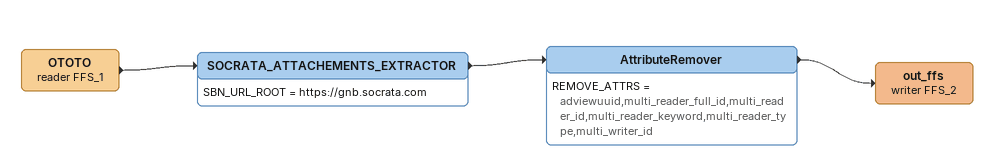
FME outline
OTOTO (reader FFS_1)
    -> SOCRATA_ATTACHEMENTS_EXTRACTOR
SOCRATA_ATTACHEMENTS_EXTRACTOR
    SBN_URL_ROOT = https://gnb.socrata.com
    -> AttributeRemover
AttributeRemover
    REMOVE_ATTRS = adviewuuid,multi_reader_full_id,multi_reader_id,multi_reader_keyword,multi_reader_type,multi_writer_id
    -> out_ffs (writer FFS_2)
out_ffs (writer FFS_2)
